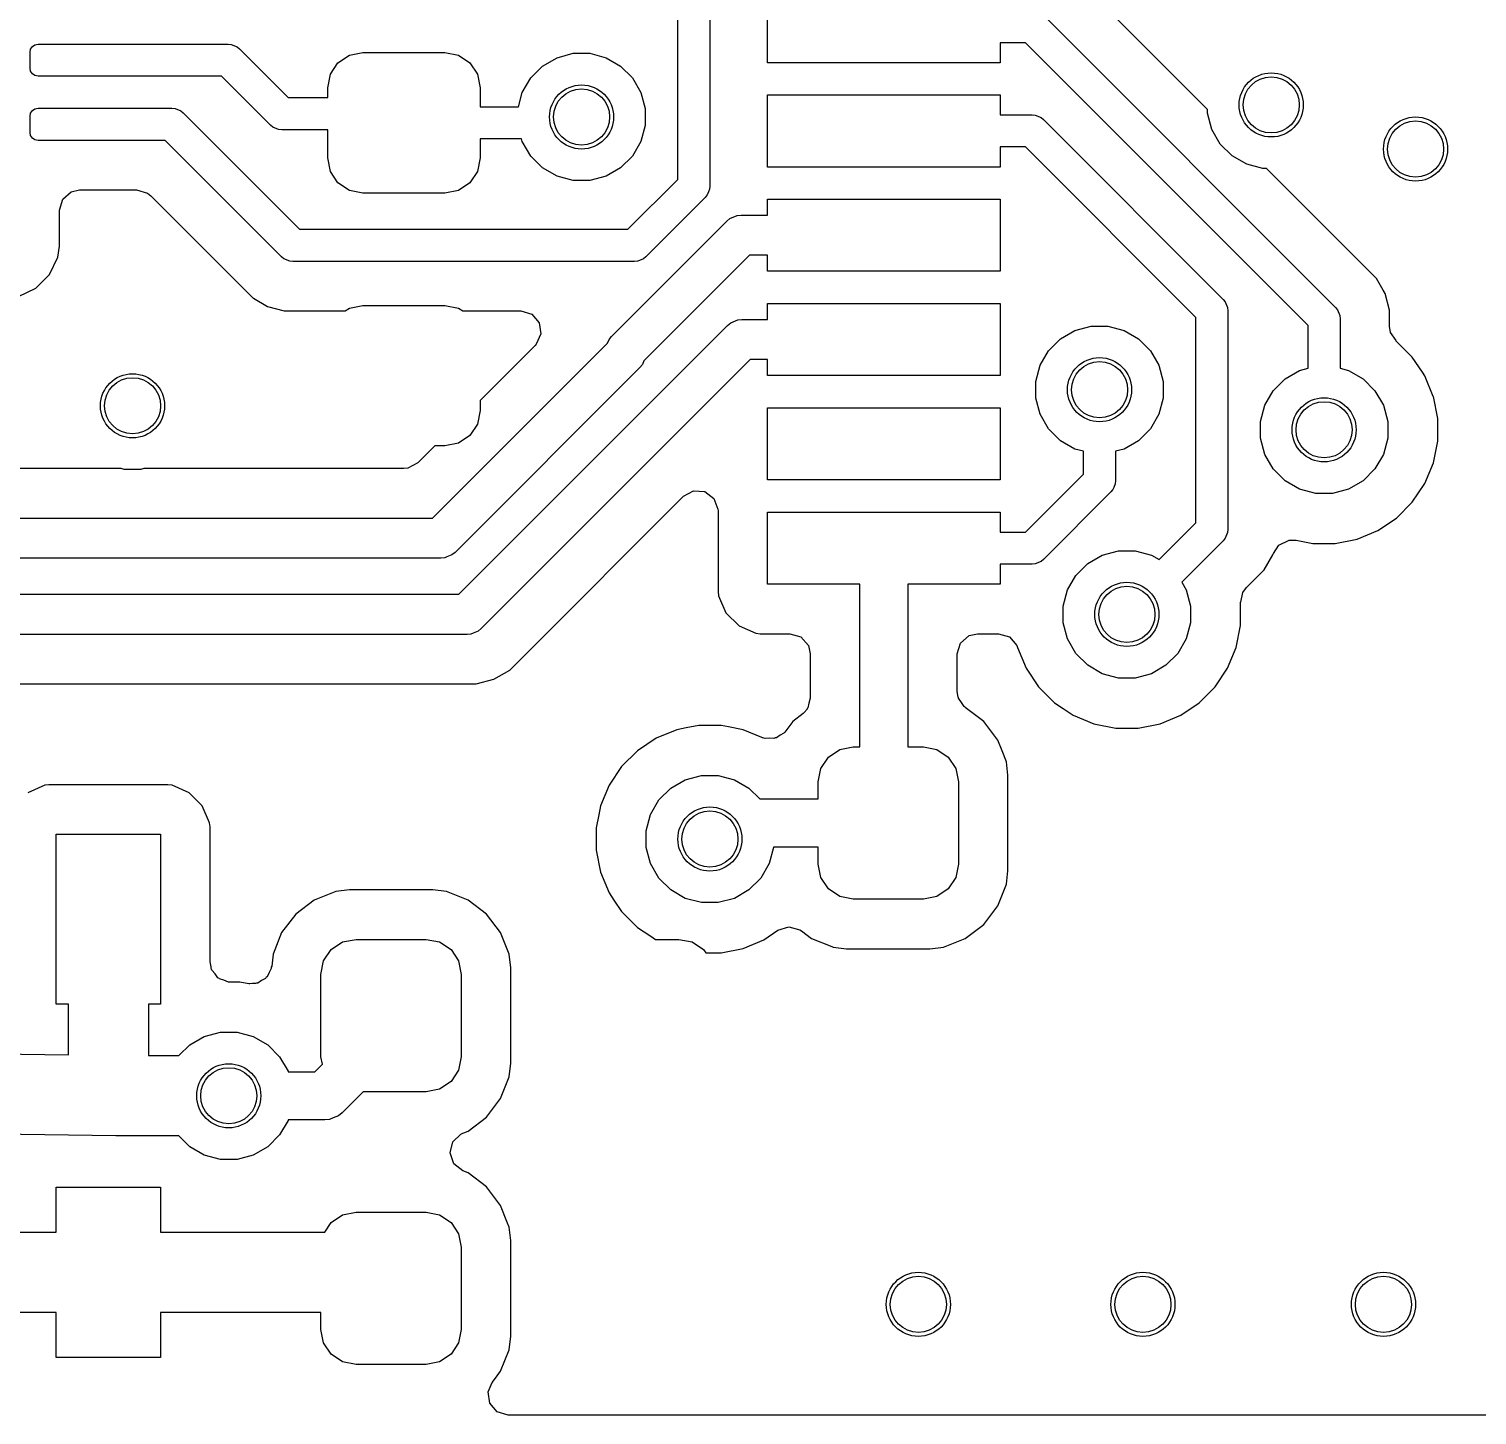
# Model space of a CAD drawing. Extents: x 5.6 to 7.02, y -4.13 to -3.58.
# Drawn here: x 6.2517 to 6.6072, y -4.1287 to -3.7886 of the extents above; entities that cross this region are included whole.
import ezdxf

# ---------------------------------------------------------------- set-up
doc = ezdxf.new("R2010")
doc.units = 0
doc.header["$MEASUREMENT"] = 0
doc.layers.add('BLACK', color=7, linetype='CONTINUOUS')

msp = doc.modelspace()

# ---------------------------------------------------------------- linework, layer by layer
at = {"layer": 'BLACK', "linetype": 'CONTINUOUS'}
for p, q in [((6.41102, -3.82555), (6.41102, -3.77268)), ((6.4189, -3.77431), (6.4189, -3.82718)), ((6.43303, -3.79693), (6.43303, -3.77921)), ((6.50078, -3.78529), (6.57245, -3.85696)), ((6.54108, -3.80841), (6.51511, -3.78244)), ((6.25258, -3.79294), (6.25322, -3.79251)), ((6.25322, -3.79251), (6.25398, -3.79236)), ((6.25398, -3.79236), (6.27169, -3.79236)), ((6.27169, -3.79236), (6.30065, -3.79236)), ((6.30065, -3.79236), (6.30142, -3.79244)), ((6.30142, -3.79244), (6.30284, -3.79303)), ((6.49636, -3.79201), (6.49012, -3.79201)), ((6.49012, -3.79201), (6.49012, -3.79693)), ((6.56573, -3.86138), (6.49636, -3.79201)), ((6.25201, -3.79433), (6.25216, -3.79358)), ((6.25201, -3.79827), (6.25201, -3.79433)), ((6.25216, -3.79358), (6.25258, -3.79294)), ((6.30284, -3.79303), (6.30343, -3.79352)), ((6.30343, -3.79352), (6.31541, -3.80549)), ((6.3276, -3.79697), (6.3304, -3.7951)), ((6.3304, -3.7951), (6.33369, -3.79445)), ((6.33369, -3.79445), (6.35387, -3.79445)), ((6.35387, -3.79445), (6.35716, -3.7951)), ((6.35716, -3.7951), (6.35996, -3.79697)), ((6.37781, -3.79774), (6.38138, -3.79569)), ((6.38138, -3.79569), (6.38535, -3.79462)), ((6.38535, -3.79462), (6.38946, -3.79462)), ((6.38946, -3.79462), (6.39343, -3.79569)), ((6.39343, -3.79569), (6.39699, -3.79774)), ((6.25216, -3.79902), (6.25201, -3.79827)), ((6.25258, -3.79966), (6.25216, -3.79902)), ((6.25322, -3.80009), (6.25258, -3.79966)), ((6.32508, -3.80306), (6.32573, -3.79977)), ((6.32573, -3.79977), (6.3276, -3.79697)), ((6.35996, -3.79697), (6.36182, -3.79977)), ((6.36182, -3.79977), (6.36248, -3.80306)), ((6.37491, -3.80065), (6.37781, -3.79774)), ((6.39699, -3.79774), (6.3999, -3.80065)), ((6.49012, -3.79693), (6.43303, -3.79693)), ((6.25398, -3.80024), (6.25322, -3.80009)), ((6.26283, -3.80024), (6.25398, -3.80024)), ((6.29902, -3.80024), (6.26283, -3.80024)), ((6.311, -3.81221), (6.29902, -3.80024)), ((6.32508, -3.80549), (6.32508, -3.80306)), ((6.36248, -3.80306), (6.36248, -3.80774)), ((6.37285, -3.80421), (6.37491, -3.80065)), ((6.3999, -3.80065), (6.40195, -3.80421)), ((6.31541, -3.80549), (6.32508, -3.80549)), ((6.37191, -3.80774), (6.37285, -3.80421)), ((6.40195, -3.80421), (6.40301, -3.80818)), ((6.43303, -3.82252), (6.43303, -3.8048)), ((6.43303, -3.8048), (6.49012, -3.8048)), ((6.49012, -3.8048), (6.49012, -3.80972)), ((6.25201, -3.81008), (6.25216, -3.80933)), ((6.25201, -3.81402), (6.25201, -3.81008)), ((6.25216, -3.80933), (6.25258, -3.80869)), ((6.25258, -3.80869), (6.25322, -3.80826)), ((6.25322, -3.80826), (6.25398, -3.80811)), ((6.25398, -3.80811), (6.27169, -3.80811)), ((6.27169, -3.80811), (6.28685, -3.80811)), ((6.28685, -3.80811), (6.28762, -3.80819)), ((6.28762, -3.80819), (6.28904, -3.80877)), ((6.28904, -3.80877), (6.28963, -3.80926)), ((6.28963, -3.80926), (6.31817, -3.8378)), ((6.36248, -3.80774), (6.37191, -3.80774)), ((6.40301, -3.80818), (6.40301, -3.81229)), ((6.49012, -3.80972), (6.49799, -3.80972)), ((6.49799, -3.80972), (6.49876, -3.8098)), ((6.49876, -3.8098), (6.50018, -3.81039)), ((6.50018, -3.81039), (6.50078, -3.81088)), ((6.54108, -3.80934), (6.54108, -3.80841)), ((6.54214, -3.81331), (6.54108, -3.80934)), ((6.25216, -3.81477), (6.25201, -3.81402)), ((6.31159, -3.8127), (6.311, -3.81221)), ((6.31301, -3.81329), (6.31159, -3.8127)), ((6.31378, -3.81337), (6.31301, -3.81329)), ((6.32508, -3.81337), (6.31378, -3.81337)), ((6.32508, -3.82029), (6.32508, -3.81337)), ((6.40301, -3.81229), (6.40195, -3.81626)), ((6.50078, -3.81088), (6.54489, -3.85499)), ((6.5442, -3.81687), (6.54214, -3.81331)), ((6.25258, -3.81541), (6.25216, -3.81477)), ((6.25322, -3.81583), (6.25258, -3.81541)), ((6.25398, -3.81598), (6.25322, -3.81583)), ((6.26283, -3.81598), (6.25398, -3.81598)), ((6.28522, -3.81598), (6.26283, -3.81598)), ((6.31375, -3.84452), (6.28522, -3.81598)), ((6.37268, -3.81561), (6.36248, -3.81561)), ((6.36248, -3.81561), (6.36248, -3.82029)), ((6.37285, -3.81626), (6.37268, -3.81561)), ((6.37491, -3.81982), (6.37285, -3.81626)), ((6.40195, -3.81626), (6.3999, -3.81982)), ((6.49636, -3.8176), (6.49012, -3.8176)), ((6.49012, -3.8176), (6.49012, -3.82252)), ((6.53817, -3.85941), (6.49636, -3.8176)), ((6.54711, -3.81978), (6.5442, -3.81687)), ((6.32573, -3.82358), (6.32508, -3.82029)), ((6.36248, -3.82029), (6.36182, -3.82358)), ((6.37781, -3.82273), (6.37491, -3.81982)), ((6.3999, -3.81982), (6.39699, -3.82273)), ((6.55067, -3.82183), (6.54711, -3.81978)), ((6.3276, -3.82638), (6.32573, -3.82358)), ((6.36182, -3.82358), (6.35996, -3.82638)), ((6.38138, -3.82479), (6.37781, -3.82273)), ((6.38535, -3.82585), (6.38138, -3.82479)), ((6.39343, -3.82479), (6.38946, -3.82585)), ((6.39699, -3.82273), (6.39343, -3.82479)), ((6.49012, -3.82252), (6.43303, -3.82252)), ((6.55464, -3.8229), (6.55067, -3.82183)), ((6.55556, -3.8229), (6.55464, -3.8229)), ((6.58254, -3.84987), (6.55556, -3.8229)), ((6.26213, -3.82858), (6.26419, -3.82813)), ((6.26419, -3.82813), (6.27813, -3.82813)), ((6.27813, -3.82813), (6.28082, -3.82892)), ((6.3304, -3.82824), (6.3276, -3.82638)), ((6.33369, -3.8289), (6.3304, -3.82824)), ((6.35716, -3.82824), (6.35387, -3.8289)), ((6.35996, -3.82638), (6.35716, -3.82824)), ((6.38946, -3.82585), (6.38535, -3.82585)), ((6.39877, -3.8378), (6.41102, -3.82555)), ((6.41882, -3.82795), (6.41856, -3.82858)), ((6.4189, -3.82718), (6.41882, -3.82795)), ((6.25923, -3.83309), (6.26002, -3.83041)), ((6.26002, -3.83041), (6.26213, -3.82858)), ((6.28082, -3.82892), (6.28164, -3.82958)), ((6.28164, -3.82958), (6.30666, -3.8546)), ((6.35387, -3.8289), (6.33369, -3.8289)), ((6.41774, -3.82996), (6.40319, -3.84452)), ((6.41823, -3.82936), (6.41774, -3.82996)), ((6.41856, -3.82858), (6.41823, -3.82936)), ((6.43303, -3.83433), (6.43303, -3.83039)), ((6.43303, -3.83039), (6.49012, -3.83039)), ((6.49012, -3.83039), (6.49012, -3.84811)), ((6.25923, -3.84193), (6.25923, -3.83309)), ((6.42307, -3.83577), (6.42382, -3.83516)), ((6.42382, -3.83516), (6.42559, -3.83443)), ((6.42559, -3.83443), (6.42655, -3.83433)), ((6.42559, -3.83443), (6.42559, -3.83443)), ((6.42655, -3.83433), (6.43303, -3.83433)), ((6.31817, -3.8378), (6.39877, -3.8378)), ((6.39475, -3.86409), (6.42307, -3.83577)), ((6.25883, -3.84467), (6.25923, -3.84193)), ((6.25676, -3.84891), (6.25883, -3.84467)), ((6.31435, -3.84501), (6.31375, -3.84452)), ((6.31577, -3.84559), (6.31435, -3.84501)), ((6.31654, -3.84567), (6.31577, -3.84559)), ((6.40041, -3.84567), (6.31654, -3.84567)), ((6.40117, -3.84559), (6.40041, -3.84567)), ((6.40259, -3.84501), (6.40117, -3.84559)), ((6.40319, -3.84452), (6.40259, -3.84501)), ((6.42859, -3.84417), (6.40267, -3.87009)), ((6.43303, -3.84417), (6.42859, -3.84417)), ((6.43303, -3.84811), (6.43303, -3.84417)), ((6.25343, -3.85224), (6.25676, -3.84891)), ((6.49012, -3.84811), (6.43303, -3.84811)), ((6.2492, -3.85431), (6.25343, -3.85224)), ((6.58418, -3.85272), (6.58254, -3.84987)), ((6.58465, -3.85354), (6.58418, -3.85272)), ((6.30666, -3.8546), (6.30666, -3.8546)), ((6.30666, -3.8546), (6.30666, -3.8546)), ((6.30666, -3.8546), (6.30684, -3.8547)), ((6.30684, -3.8547), (6.31033, -3.85672)), ((6.31033, -3.85672), (6.31442, -3.85781)), ((6.3304, -3.85711), (6.33369, -3.85646)), ((6.33369, -3.85646), (6.35387, -3.85646)), ((6.35387, -3.85646), (6.35716, -3.85711)), ((6.43303, -3.85992), (6.43303, -3.85598)), ((6.43303, -3.85598), (6.49012, -3.85598)), ((6.49012, -3.85598), (6.49012, -3.8737)), ((6.54489, -3.85499), (6.54538, -3.85559)), ((6.54538, -3.85559), (6.54597, -3.85701)), ((6.58575, -3.85763), (6.58465, -3.85354)), ((6.31442, -3.85781), (6.31865, -3.85781)), ((6.31865, -3.85781), (6.32934, -3.85781)), ((6.32934, -3.85781), (6.3304, -3.85711)), ((6.35716, -3.85711), (6.35822, -3.85781)), ((6.35822, -3.85781), (6.37251, -3.85781)), ((6.37251, -3.85781), (6.37519, -3.8586)), ((6.37519, -3.8586), (6.37702, -3.86071)), ((6.424, -3.86075), (6.42577, -3.86002)), ((6.42577, -3.86002), (6.42673, -3.85992)), ((6.42577, -3.86002), (6.42577, -3.86002)), ((6.42673, -3.85992), (6.43303, -3.85992)), ((6.53817, -3.9098), (6.53817, -3.85941)), ((6.54597, -3.85701), (6.54605, -3.85778)), ((6.54605, -3.85778), (6.54605, -3.91143)), ((6.57245, -3.85696), (6.57294, -3.85756)), ((6.57294, -3.85756), (6.57353, -3.85898)), ((6.57353, -3.85898), (6.5736, -3.85975)), ((6.5736, -3.85975), (6.5736, -3.86472)), ((6.58575, -3.86158), (6.58575, -3.85763)), ((6.58575, -3.85763), (6.58575, -3.85763)), ((6.35725, -3.92736), (6.42325, -3.86136)), ((6.37742, -3.86348), (6.37626, -3.86602)), ((6.37702, -3.86071), (6.37742, -3.86348)), ((6.42325, -3.86136), (6.424, -3.86075)), ((6.50496, -3.86467), (6.50852, -3.86262)), ((6.50852, -3.86262), (6.51249, -3.86155)), ((6.51249, -3.86155), (6.5166, -3.86155)), ((6.5166, -3.86155), (6.52058, -3.86262)), ((6.52058, -3.86262), (6.52414, -3.86467)), ((6.56573, -3.86472), (6.56573, -3.86138)), ((6.58599, -3.86311), (6.58575, -3.86158)), ((6.58734, -3.86509), (6.58599, -3.86311)), ((6.35082, -3.90866), (6.39378, -3.8657)), ((6.37602, -3.86628), (6.36248, -3.87982)), ((6.37626, -3.86602), (6.37602, -3.86628)), ((6.39378, -3.8657), (6.39414, -3.86484)), ((6.39414, -3.86484), (6.39475, -3.86409)), ((6.39414, -3.86484), (6.39414, -3.86484)), ((6.50206, -3.86758), (6.50496, -3.86467)), ((6.52414, -3.86467), (6.52704, -3.86758)), ((6.56573, -3.87188), (6.56573, -3.86472)), ((6.5736, -3.86472), (6.5736, -3.87188)), ((6.58728, -3.86515), (6.58734, -3.86509)), ((6.58745, -3.86532), (6.58728, -3.86515)), ((6.59133, -3.86921), (6.58745, -3.86532)), ((6.58745, -3.86532), (6.58745, -3.86532)), ((6.42877, -3.86976), (6.36277, -3.93576)), ((6.40232, -3.87094), (6.40171, -3.87169)), ((6.40267, -3.87009), (6.40232, -3.87094)), ((6.40232, -3.87094), (6.40232, -3.87094)), ((6.43303, -3.86976), (6.42877, -3.86976)), ((6.43303, -3.8737), (6.43303, -3.86976)), ((6.5, -3.87114), (6.50206, -3.86758)), ((6.52704, -3.86758), (6.5291, -3.87114)), ((6.5938, -3.87289), (6.59133, -3.86921)), ((6.40171, -3.87169), (6.35633, -3.91706)), ((6.49012, -3.8737), (6.43303, -3.8737)), ((6.49894, -3.87511), (6.5, -3.87114)), ((6.5291, -3.87114), (6.53016, -3.87511)), ((6.55717, -3.8774), (6.56008, -3.8745)), ((6.56008, -3.8745), (6.56364, -3.87244)), ((6.56364, -3.87244), (6.56573, -3.87188)), ((6.5736, -3.87188), (6.57569, -3.87244)), ((6.57569, -3.87244), (6.57925, -3.8745)), ((6.57925, -3.8745), (6.58216, -3.8774)), ((6.59439, -3.87378), (6.5938, -3.87289)), ((6.59647, -3.8788), (6.59439, -3.87378)), ((6.59439, -3.87378), (6.59439, -3.87378)), ((6.49894, -3.87922), (6.49894, -3.87511)), ((6.53016, -3.87511), (6.53016, -3.87922)), ((6.55512, -3.88096), (6.55717, -3.8774)), ((6.58216, -3.8774), (6.58422, -3.88096)), ((6.36248, -3.87982), (6.36248, -3.88229)), ((6.43303, -3.89929), (6.43303, -3.88157)), ((6.43303, -3.88157), (6.49012, -3.88157)), ((6.49012, -3.88157), (6.49012, -3.89929)), ((6.5, -3.88319), (6.49894, -3.87922)), ((6.53016, -3.87922), (6.5291, -3.88319)), ((6.55405, -3.88493), (6.55512, -3.88096)), ((6.58422, -3.88096), (6.58528, -3.88493)), ((6.59649, -3.87885), (6.59647, -3.8788)), ((6.59756, -3.88424), (6.59649, -3.87885)), ((6.36248, -3.88229), (6.36182, -3.88559)), ((6.50206, -3.88675), (6.5, -3.88319)), ((6.5291, -3.88319), (6.52704, -3.88675)), ((6.55405, -3.88904), (6.55405, -3.88493)), ((6.58528, -3.88493), (6.58528, -3.88904)), ((6.59756, -3.88974), (6.59756, -3.88424)), ((6.35996, -3.88838), (6.35716, -3.89025)), ((6.36182, -3.88559), (6.35996, -3.88838)), ((6.50496, -3.88966), (6.50206, -3.88675)), ((6.52704, -3.88675), (6.52414, -3.88966)), ((6.3514, -3.89091), (6.34724, -3.89506)), ((6.35387, -3.89091), (6.3514, -3.89091)), ((6.35716, -3.89025), (6.35387, -3.89091)), ((6.50852, -3.89171), (6.50496, -3.88966)), ((6.51061, -3.89227), (6.50852, -3.89171)), ((6.51061, -3.89784), (6.51061, -3.89227)), ((6.52058, -3.89171), (6.51849, -3.89227)), ((6.51849, -3.89227), (6.51849, -3.89944)), ((6.52414, -3.88966), (6.52058, -3.89171)), ((6.55512, -3.89302), (6.55405, -3.88904)), ((6.58528, -3.88904), (6.58422, -3.89302)), ((6.59649, -3.89513), (6.59756, -3.88974)), ((6.34724, -3.89506), (6.34478, -3.8964)), ((6.55717, -3.89658), (6.55512, -3.89302)), ((6.58422, -3.89302), (6.58216, -3.89658)), ((6.59439, -3.9002), (6.59649, -3.89513)), ((6.27436, -3.89652), (6.20509, -3.89652)), ((6.27511, -3.89672), (6.27436, -3.89652)), ((6.27922, -3.89672), (6.27511, -3.89672)), ((6.27997, -3.89652), (6.27922, -3.89672)), ((6.34373, -3.89652), (6.27997, -3.89652)), ((6.34478, -3.8964), (6.34373, -3.89652)), ((6.49012, -3.89929), (6.43303, -3.89929)), ((6.49636, -3.91209), (6.51061, -3.89784)), ((6.51849, -3.89947), (6.51841, -3.90023)), ((6.51849, -3.89944), (6.51849, -3.89947)), ((6.56008, -3.89948), (6.55717, -3.89658)), ((6.56364, -3.90154), (6.56008, -3.89948)), ((6.57925, -3.89948), (6.57569, -3.90154)), ((6.58216, -3.89658), (6.57925, -3.89948)), ((6.41242, -3.90329), (6.41487, -3.90195)), ((6.41487, -3.90195), (6.41766, -3.90215)), ((6.41766, -3.90215), (6.4199, -3.90383)), ((6.51733, -3.90225), (6.50078, -3.91881)), ((6.51782, -3.90165), (6.51733, -3.90225)), ((6.51805, -3.90111), (6.51782, -3.90165)), ((6.51841, -3.90023), (6.51805, -3.90111)), ((6.56761, -3.9026), (6.56364, -3.90154)), ((6.57172, -3.9026), (6.56761, -3.9026)), ((6.57569, -3.90154), (6.57172, -3.9026)), ((6.59133, -3.90477), (6.59439, -3.9002)), ((6.37336, -3.94235), (6.41242, -3.90329)), ((6.4199, -3.90383), (6.42087, -3.90645)), ((6.42087, -3.90645), (6.42089, -3.9068)), ((6.58745, -3.90866), (6.59133, -3.90477)), ((6.16606, -3.90866), (6.35082, -3.90866)), ((6.42089, -3.9068), (6.42089, -3.9267)), ((6.43303, -3.92488), (6.43303, -3.90717)), ((6.43303, -3.90717), (6.49012, -3.90717)), ((6.49012, -3.90717), (6.49012, -3.91209)), ((6.53422, -3.91375), (6.53817, -3.9098)), ((6.58288, -3.91171), (6.58745, -3.90866)), ((6.49012, -3.91209), (6.49636, -3.91209)), ((6.54538, -3.91362), (6.54489, -3.91422)), ((6.54597, -3.9122), (6.54538, -3.91362)), ((6.54605, -3.91143), (6.54597, -3.9122)), ((6.5778, -3.91381), (6.58288, -3.91171)), ((6.35633, -3.91706), (6.35559, -3.91767)), ((6.51523, -3.91773), (6.5192, -3.91667)), ((6.5192, -3.91667), (6.52332, -3.91667)), ((6.52332, -3.91667), (6.52729, -3.91773)), ((6.52916, -3.91882), (6.53422, -3.91375)), ((6.54489, -3.91422), (6.53979, -3.91932)), ((6.55727, -3.91736), (6.55855, -3.91527)), ((6.55855, -3.91527), (6.56106, -3.91405)), ((6.56106, -3.91405), (6.56285, -3.91407)), ((6.56285, -3.91407), (6.56692, -3.91488)), ((6.56692, -3.91488), (6.56692, -3.91488)), ((6.56692, -3.91488), (6.57242, -3.91488)), ((6.57242, -3.91488), (6.5778, -3.91381)), ((6.57242, -3.91488), (6.57242, -3.91488)), ((6.35285, -3.9185), (6.16402, -3.9185)), ((6.35381, -3.91841), (6.35285, -3.9185)), ((6.35433, -3.91819), (6.35381, -3.91841)), ((6.35381, -3.91841), (6.35381, -3.91841)), ((6.35559, -3.91767), (6.35433, -3.91819)), ((6.35559, -3.91767), (6.35559, -3.91767)), ((6.49799, -3.91996), (6.49012, -3.91996)), ((6.49012, -3.91996), (6.49012, -3.92488)), ((6.49876, -3.91988), (6.49799, -3.91996)), ((6.50018, -3.9193), (6.49876, -3.91988)), ((6.50078, -3.91881), (6.50018, -3.9193)), ((6.50877, -3.9227), (6.51167, -3.91979)), ((6.51167, -3.91979), (6.51523, -3.91773)), ((6.52729, -3.91773), (6.52916, -3.91882)), ((6.53979, -3.91932), (6.53473, -3.92438)), ((6.55498, -3.92131), (6.5571, -3.91764)), ((6.5571, -3.91764), (6.55722, -3.91734)), ((6.5571, -3.91764), (6.5571, -3.91764)), ((6.5571, -3.91764), (6.5571, -3.91764)), ((6.55722, -3.91734), (6.55727, -3.91736)), ((6.50671, -3.92626), (6.50877, -3.9227)), ((6.53473, -3.92438), (6.53581, -3.92626)), ((6.5506, -3.92569), (6.55498, -3.92131)), ((6.1597, -3.92736), (6.35725, -3.92736)), ((6.42089, -3.9267), (6.421, -3.92771)), ((6.421, -3.92771), (6.421, -3.92771)), ((6.421, -3.92771), (6.42284, -3.93186)), ((6.45567, -3.92488), (6.43303, -3.92488)), ((6.45567, -3.96476), (6.45567, -3.92488)), ((6.49012, -3.92488), (6.46748, -3.92488)), ((6.46748, -3.92488), (6.46748, -3.96476)), ((6.50565, -3.93023), (6.50671, -3.92626)), ((6.53581, -3.92626), (6.53687, -3.93023)), ((6.54924, -3.92929), (6.54969, -3.92694)), ((6.54969, -3.92694), (6.5506, -3.92569)), ((6.50565, -3.93434), (6.50565, -3.93023)), ((6.53687, -3.93023), (6.53687, -3.93434)), ((6.54915, -3.92954), (6.54915, -3.92929)), ((6.54915, -3.92929), (6.54924, -3.92929)), ((6.54915, -3.93503), (6.54915, -3.92954)), ((6.42284, -3.93186), (6.42284, -3.93186)), ((6.42284, -3.93186), (6.42605, -3.93508)), ((6.42605, -3.93508), (6.42605, -3.93508)), ((6.50671, -3.93831), (6.50565, -3.93434)), ((6.53687, -3.93434), (6.53581, -3.93831)), ((6.54808, -3.94042), (6.54915, -3.93503)), ((6.35929, -3.9372), (6.15766, -3.9372)), ((6.36025, -3.93711), (6.35929, -3.9372)), ((6.36077, -3.93689), (6.36025, -3.93711)), ((6.36025, -3.93711), (6.36025, -3.93711)), ((6.36203, -3.93638), (6.36077, -3.93689)), ((6.36277, -3.93576), (6.36203, -3.93638)), ((6.36203, -3.93638), (6.36203, -3.93638)), ((6.42605, -3.93508), (6.42605, -3.93508)), ((6.42605, -3.93508), (6.4302, -3.93691)), ((6.4302, -3.93691), (6.43122, -3.93703)), ((6.43122, -3.93703), (6.43122, -3.93703)), ((6.43122, -3.93703), (6.43122, -3.93703)), ((6.43122, -3.93703), (6.43856, -3.93703)), ((6.43856, -3.93703), (6.44124, -3.93782)), ((6.44124, -3.93782), (6.44308, -3.93993)), ((6.48041, -3.93931), (6.48253, -3.93748)), ((6.48253, -3.93748), (6.48459, -3.93703)), ((6.48459, -3.93703), (6.48973, -3.93703)), ((6.48973, -3.93703), (6.49241, -3.93782)), ((6.49241, -3.93782), (6.49424, -3.93993)), ((6.50877, -3.94187), (6.50671, -3.93831)), ((6.53581, -3.93831), (6.53375, -3.94187)), ((6.44308, -3.93993), (6.44352, -3.94199)), ((6.44352, -3.94199), (6.44352, -3.95287)), ((6.47963, -3.94199), (6.48041, -3.93931)), ((6.47963, -3.95117), (6.47963, -3.94199)), ((6.49424, -3.93993), (6.49434, -3.9402)), ((6.49434, -3.9402), (6.49434, -3.94019)), ((6.49434, -3.94019), (6.49444, -3.94042)), ((6.49444, -3.94042), (6.49444, -3.94042)), ((6.49444, -3.94042), (6.49654, -3.9455)), ((6.51167, -3.94478), (6.50877, -3.94187)), ((6.53375, -3.94187), (6.53085, -3.94478)), ((6.54598, -3.9455), (6.54808, -3.94042)), ((6.36977, -3.94594), (6.37295, -3.94276)), ((6.37295, -3.94276), (6.37336, -3.94235)), ((6.37336, -3.94235), (6.37336, -3.94235)), ((6.49654, -3.9455), (6.49959, -3.95006)), ((6.51523, -3.94683), (6.51167, -3.94478)), ((6.53085, -3.94478), (6.52729, -3.94683)), ((6.54293, -3.95006), (6.54598, -3.9455)), ((6.36154, -3.94935), (6.36588, -3.94819)), ((6.36588, -3.94819), (6.36977, -3.94594)), ((6.5192, -3.9479), (6.51523, -3.94683)), ((6.52332, -3.9479), (6.5192, -3.9479)), ((6.52729, -3.94683), (6.52332, -3.9479)), ((6.15542, -3.94935), (6.36154, -3.94935)), ((6.36154, -3.94935), (6.36154, -3.94935)), ((6.47983, -3.95257), (6.47963, -3.95117)), ((6.47989, -3.95267), (6.47983, -3.95257)), ((6.47993, -3.95287), (6.47989, -3.95267)), ((6.49959, -3.95006), (6.50348, -3.95395)), ((6.53904, -3.95395), (6.54293, -3.95006)), ((6.44207, -3.95637), (6.44183, -3.95662)), ((6.44274, -3.95555), (6.44207, -3.95637)), ((6.44278, -3.9554), (6.44274, -3.95555)), ((6.44292, -3.95524), (6.44278, -3.9554)), ((6.44318, -3.95404), (6.44292, -3.95524)), ((6.44352, -3.95287), (6.44318, -3.95404)), ((6.48067, -3.95387), (6.47993, -3.95287)), ((6.48134, -3.95492), (6.48067, -3.95387)), ((6.48149, -3.95499), (6.48134, -3.95492)), ((6.48159, -3.95512), (6.48149, -3.95499)), ((6.48613, -3.95856), (6.48159, -3.95512)), ((6.50348, -3.95395), (6.50566, -3.9554)), ((6.50566, -3.9554), (6.50805, -3.957)), ((6.53447, -3.957), (6.53904, -3.95395)), ((6.41615, -3.95951), (6.41305, -3.96012)), ((6.42164, -3.95951), (6.41615, -3.95951)), ((6.41615, -3.95951), (6.41615, -3.95951)), ((6.42348, -3.95987), (6.42164, -3.95951)), ((6.42164, -3.95951), (6.42164, -3.95951)), ((6.42703, -3.96058), (6.42348, -3.95987)), ((6.43927, -3.95856), (6.43729, -3.96117)), ((6.44183, -3.95662), (6.43927, -3.95856)), ((6.48957, -3.96311), (6.48613, -3.95856)), ((6.50805, -3.957), (6.50805, -3.957)), ((6.50805, -3.957), (6.51312, -3.95911)), ((6.51312, -3.95911), (6.51312, -3.95911)), ((6.51312, -3.95911), (6.51312, -3.95911)), ((6.51312, -3.95911), (6.51851, -3.96018)), ((6.52401, -3.96018), (6.5294, -3.95911)), ((6.5294, -3.95911), (6.53447, -3.957)), ((6.40569, -3.96268), (6.40112, -3.96574)), ((6.41076, -3.96058), (6.40569, -3.96268)), ((6.40569, -3.96268), (6.40569, -3.96268)), ((6.41305, -3.96012), (6.41076, -3.96058)), ((6.41076, -3.96058), (6.41076, -3.96058)), ((6.41076, -3.96058), (6.41076, -3.96058)), ((6.43164, -3.96249), (6.42703, -3.96058)), ((6.42703, -3.96058), (6.42703, -3.96058)), ((6.42703, -3.96058), (6.42703, -3.96058)), ((6.43178, -3.96253), (6.43164, -3.96249)), ((6.43181, -3.96256), (6.43178, -3.96253)), ((6.43186, -3.96256), (6.43181, -3.96256)), ((6.43245, -3.96275), (6.43186, -3.96256)), ((6.43353, -3.96268), (6.43245, -3.96275)), ((6.4346, -3.96275), (6.43353, -3.96268)), ((6.4349, -3.96259), (6.4346, -3.96275)), ((6.43524, -3.96256), (6.4349, -3.96259)), ((6.43611, -3.96192), (6.43524, -3.96256)), ((6.43705, -3.96141), (6.43611, -3.96192)), ((6.43729, -3.96117), (6.43705, -3.96141)), ((6.49061, -3.96574), (6.48957, -3.96311)), ((6.48957, -3.96311), (6.48957, -3.96311)), ((6.51851, -3.96018), (6.51851, -3.96018)), ((6.51851, -3.96018), (6.52401, -3.96018)), ((6.52401, -3.96018), (6.52401, -3.96018)), ((6.40112, -3.96574), (6.39723, -3.96962)), ((6.40112, -3.96574), (6.40112, -3.96574)), ((6.44799, -3.96729), (6.45079, -3.96542)), ((6.45079, -3.96542), (6.45408, -3.96476)), ((6.45408, -3.96476), (6.45567, -3.96476)), ((6.46748, -3.96476), (6.47131, -3.96476)), ((6.47131, -3.96476), (6.4746, -3.96542)), ((6.4746, -3.96542), (6.4774, -3.96729)), ((6.49167, -3.96842), (6.49061, -3.96574)), ((6.39723, -3.96962), (6.39418, -3.97419)), ((6.39723, -3.96962), (6.39723, -3.96962)), ((6.44547, -3.97338), (6.44613, -3.97008)), ((6.44613, -3.97008), (6.44799, -3.96729)), ((6.4774, -3.96729), (6.47927, -3.97008)), ((6.47927, -3.97008), (6.47992, -3.97338)), ((6.49207, -3.97175), (6.49167, -3.96842)), ((6.25665, -3.97407), (6.25564, -3.97419)), ((6.28587, -3.97407), (6.25665, -3.97407)), ((6.25665, -3.97407), (6.25665, -3.97407)), ((6.28688, -3.97419), (6.28587, -3.97407)), ((6.28587, -3.97407), (6.28587, -3.97407)), ((6.40931, -3.97491), (6.41287, -3.97285)), ((6.41287, -3.97285), (6.41684, -3.97179)), ((6.41684, -3.97179), (6.42095, -3.97179)), ((6.42095, -3.97179), (6.42492, -3.97285)), ((6.42492, -3.97285), (6.42848, -3.97491)), ((6.44547, -3.97756), (6.44547, -3.97338)), ((6.47992, -3.97338), (6.47992, -3.99355)), ((6.49207, -3.99518), (6.49207, -3.97175)), ((6.25564, -3.97419), (6.25148, -3.97603)), ((6.25564, -3.97419), (6.25564, -3.97419)), ((6.29104, -3.97603), (6.28688, -3.97419)), ((6.28688, -3.97419), (6.28688, -3.97419)), ((6.29425, -3.97924), (6.29104, -3.97603)), ((6.29104, -3.97603), (6.29104, -3.97603)), ((6.39418, -3.97419), (6.39208, -3.97926)), ((6.39418, -3.97419), (6.39418, -3.97419)), ((6.4064, -3.97781), (6.40931, -3.97491)), ((6.42848, -3.97491), (6.43114, -3.97756)), ((6.43114, -3.97756), (6.44547, -3.97756)), ((6.29608, -3.98339), (6.29425, -3.97924)), ((6.29425, -3.97924), (6.29425, -3.97924)), ((6.29425, -3.97924), (6.29425, -3.97924)), ((6.39208, -3.97927), (6.39164, -3.98146)), ((6.39208, -3.97926), (6.39208, -3.97927)), ((6.39208, -3.97927), (6.39208, -3.97927)), ((6.40435, -3.98138), (6.4064, -3.97781)), ((6.2962, -3.98441), (6.29608, -3.98339)), ((6.2962, -4.01754), (6.2962, -3.98441)), ((6.2962, -3.98441), (6.2962, -3.98441)), ((6.39164, -3.98146), (6.391, -3.98465)), ((6.391, -3.98465), (6.391, -3.98465)), ((6.391, -3.98465), (6.391, -3.99015)), ((6.40328, -3.98535), (6.40435, -3.98138)), ((6.25846, -4.02795), (6.25846, -3.98622)), ((6.25846, -3.98622), (6.28406, -3.98622)), ((6.28406, -3.98622), (6.28406, -4.02795)), ((6.40328, -3.98946), (6.40328, -3.98535)), ((6.391, -3.99015), (6.39208, -3.99554)), ((6.40435, -3.99343), (6.40328, -3.98946)), ((6.43451, -3.98946), (6.43345, -3.99343)), ((6.44547, -3.98937), (6.43451, -3.98937)), ((6.43451, -3.98937), (6.43451, -3.98946)), ((6.44547, -3.99355), (6.44547, -3.98937)), ((6.4064, -3.99699), (6.40435, -3.99343)), ((6.43345, -3.99343), (6.43139, -3.99699)), ((6.44613, -3.99685), (6.44547, -3.99355)), ((6.47992, -3.99355), (6.47927, -3.99685)), ((6.49167, -3.99851), (6.49207, -3.99518)), ((6.39208, -3.99554), (6.39208, -3.99554)), ((6.39208, -3.99554), (6.39208, -3.99554)), ((6.39208, -3.99554), (6.39418, -4.00061)), ((6.40931, -3.9999), (6.4064, -3.99699)), ((6.43139, -3.99699), (6.42848, -3.9999)), ((6.44799, -3.99964), (6.44613, -3.99685)), ((6.47927, -3.99685), (6.4774, -3.99964)), ((6.48957, -4.00382), (6.49167, -3.99851)), ((6.32177, -4.00236), (6.31722, -4.0058)), ((6.32708, -4.00026), (6.32177, -4.00236)), ((6.32177, -4.00236), (6.32177, -4.00236)), ((6.33041, -3.99986), (6.32708, -4.00026)), ((6.32708, -4.00026), (6.32708, -4.00026)), ((6.35089, -3.99986), (6.33041, -3.99986)), ((6.33041, -3.99986), (6.33041, -3.99986)), ((6.35422, -4.00026), (6.35089, -3.99986)), ((6.35089, -3.99986), (6.35089, -3.99986)), ((6.35953, -4.00236), (6.35422, -4.00026)), ((6.35422, -4.00026), (6.35422, -4.00026)), ((6.36408, -4.0058), (6.35953, -4.00236)), ((6.35953, -4.00236), (6.35953, -4.00236)), ((6.39418, -4.00061), (6.39418, -4.00061)), ((6.39418, -4.00061), (6.39534, -4.00236)), ((6.39534, -4.00236), (6.39723, -4.00518)), ((6.41287, -4.00195), (6.40931, -3.9999)), ((6.41684, -4.00301), (6.41287, -4.00195)), ((6.42492, -4.00195), (6.42095, -4.00301)), ((6.42848, -3.9999), (6.42492, -4.00195)), ((6.45079, -4.00151), (6.44799, -3.99964)), ((6.45408, -4.00217), (6.45079, -4.00151)), ((6.47131, -4.00217), (6.45408, -4.00217)), ((6.4746, -4.00151), (6.47131, -4.00217)), ((6.4774, -3.99964), (6.4746, -4.00151)), ((6.31722, -4.0058), (6.31377, -4.01035)), ((6.36753, -4.01035), (6.36408, -4.0058)), ((6.39723, -4.00518), (6.40112, -4.00907)), ((6.42095, -4.00301), (6.41684, -4.00301)), ((6.48613, -4.00837), (6.48957, -4.00382)), ((6.40112, -4.00907), (6.40437, -4.01124)), ((6.43561, -4.00978), (6.43827, -4.00895)), ((6.43827, -4.00895), (6.44097, -4.00969)), ((6.44097, -4.00969), (6.44136, -4.00996)), ((6.48158, -4.01182), (6.48613, -4.00837)), ((6.31377, -4.01035), (6.31168, -4.01566)), ((6.31377, -4.01035), (6.31377, -4.01035)), ((6.32595, -4.01453), (6.32874, -4.01266)), ((6.32874, -4.01266), (6.33204, -4.01201)), ((6.33204, -4.01201), (6.34926, -4.01201)), ((6.34926, -4.01201), (6.35256, -4.01266)), ((6.35256, -4.01266), (6.35535, -4.01453)), ((6.3696, -4.01562), (6.36753, -4.01035)), ((6.36753, -4.01035), (6.36753, -4.01035)), ((6.40437, -4.01124), (6.40552, -4.01201)), ((6.40552, -4.01201), (6.41127, -4.01201)), ((6.41127, -4.01201), (6.41457, -4.01266)), ((6.41457, -4.01266), (6.41736, -4.01453)), ((6.42703, -4.01422), (6.43211, -4.01212)), ((6.43211, -4.01212), (6.43561, -4.00978)), ((6.44136, -4.00996), (6.44382, -4.01182)), ((6.44382, -4.01182), (6.44382, -4.01182)), ((6.44382, -4.01182), (6.44883, -4.01379)), ((6.47627, -4.01391), (6.48158, -4.01182)), ((6.31168, -4.01566), (6.31133, -4.0186)), ((6.31168, -4.01566), (6.31168, -4.01566)), ((6.32408, -4.01732), (6.32595, -4.01453)), ((6.35535, -4.01453), (6.35722, -4.01732)), ((6.36962, -4.01566), (6.3696, -4.01562)), ((6.37002, -4.01899), (6.36962, -4.01566)), ((6.41736, -4.01453), (6.41787, -4.0153)), ((6.41787, -4.0153), (6.42164, -4.0153)), ((6.42164, -4.0153), (6.42703, -4.01422)), ((6.42164, -4.0153), (6.42164, -4.0153)), ((6.44883, -4.01379), (6.44912, -4.01391)), ((6.44912, -4.01391), (6.45246, -4.01431)), ((6.45246, -4.01431), (6.45246, -4.01431)), ((6.45246, -4.01431), (6.47293, -4.01431)), ((6.47293, -4.01431), (6.47627, -4.01391)), ((6.47293, -4.01431), (6.47293, -4.01431)), ((6.29646, -4.01872), (6.2962, -4.01754)), ((6.29648, -4.01919), (6.29646, -4.01872)), ((6.29659, -4.01934), (6.29648, -4.01919)), ((6.29665, -4.0196), (6.29659, -4.01934)), ((6.29742, -4.02049), (6.29665, -4.0196)), ((6.31067, -4.02014), (6.31022, -4.02117)), ((6.31123, -4.01916), (6.31067, -4.02014)), ((6.31133, -4.0186), (6.31121, -4.01887)), ((6.31121, -4.01887), (6.31123, -4.01916)), ((6.32343, -4.02062), (6.32408, -4.01732)), ((6.35722, -4.01732), (6.35787, -4.02062)), ((6.37002, -4.04242), (6.37002, -4.01899)), ((6.29812, -4.02145), (6.29742, -4.02049)), ((6.29833, -4.02154), (6.29812, -4.02145)), ((6.29848, -4.02171), (6.29833, -4.02154)), ((6.29961, -4.02205), (6.29848, -4.02171)), ((6.30072, -4.02248), (6.29961, -4.02205)), ((6.30094, -4.0225), (6.30072, -4.02248)), ((6.30353, -4.0225), (6.30094, -4.0225)), ((6.30569, -4.02293), (6.30353, -4.0225)), ((6.30596, -4.02295), (6.30569, -4.02293)), ((6.30664, -4.02288), (6.30596, -4.02295)), ((6.30737, -4.02288), (6.30664, -4.02288)), ((6.30756, -4.02278), (6.30737, -4.02288)), ((6.30791, -4.02274), (6.30756, -4.02278)), ((6.30884, -4.02211), (6.30791, -4.02274)), ((6.30984, -4.02158), (6.30884, -4.02211)), ((6.30999, -4.02133), (6.30984, -4.02158)), ((6.31022, -4.02117), (6.30999, -4.02133)), ((6.32343, -4.0408), (6.32343, -4.02062)), ((6.35787, -4.02062), (6.35787, -4.0408)), ((6.26142, -4.02795), (6.25846, -4.02795)), ((6.26142, -4.04037), (6.26142, -4.02795)), ((6.28406, -4.02795), (6.2811, -4.02795)), ((6.2811, -4.02795), (6.2811, -4.04055)), ((6.28855, -4.04055), (6.2912, -4.0379)), ((6.2912, -4.0379), (6.29476, -4.03584)), ((6.29476, -4.03584), (6.29873, -4.03478)), ((6.29873, -4.03478), (6.30284, -4.03478)), ((6.30284, -4.03478), (6.30681, -4.03584)), ((6.30681, -4.03584), (6.31037, -4.0379)), ((6.31037, -4.0379), (6.31328, -4.04081)), ((6.20691, -4.03956), (6.26142, -4.04037)), ((6.2811, -4.04055), (6.28855, -4.04055)), ((6.31328, -4.04081), (6.31534, -4.04437)), ((6.32379, -4.04266), (6.32343, -4.0408)), ((6.35787, -4.0408), (6.35722, -4.04409)), ((6.31534, -4.04437), (6.31537, -4.04449)), ((6.31537, -4.04449), (6.32196, -4.04449)), ((6.32196, -4.04449), (6.32379, -4.04266)), ((6.35722, -4.04409), (6.35535, -4.04689)), ((6.36962, -4.04576), (6.37002, -4.04242)), ((6.35256, -4.04875), (6.34926, -4.04941)), ((6.35535, -4.04689), (6.35256, -4.04875)), ((6.36753, -4.05107), (6.36962, -4.04576)), ((6.33375, -4.04941), (6.32859, -4.05457)), ((6.34926, -4.04941), (6.33375, -4.04941)), ((6.36408, -4.05561), (6.36753, -4.05107)), ((6.32644, -4.05582), (6.32556, -4.05619)), ((6.32769, -4.0553), (6.32644, -4.05582)), ((6.32859, -4.05457), (6.32769, -4.0553)), ((6.35953, -4.05906), (6.36408, -4.05561)), ((6.27308, -4.06024), (6.20654, -4.05924)), ((6.31534, -4.05642), (6.31328, -4.05998)), ((6.31537, -4.0563), (6.31534, -4.05642)), ((6.32441, -4.0563), (6.31537, -4.0563)), ((6.32556, -4.05619), (6.32441, -4.0563)), ((6.35827, -4.05956), (6.35853, -4.05946)), ((6.35853, -4.05946), (6.35953, -4.05906)), ((6.27315, -4.06023), (6.27308, -4.06024)), ((6.27323, -4.06024), (6.27315, -4.06023)), ((6.28855, -4.06024), (6.27323, -4.06024)), ((6.2912, -4.06289), (6.28855, -4.06024)), ((6.29476, -4.06494), (6.2912, -4.06289)), ((6.31037, -4.06289), (6.30681, -4.06494)), ((6.31328, -4.05998), (6.31037, -4.06289)), ((6.35514, -4.06443), (6.35578, -4.06172)), ((6.35578, -4.06172), (6.35779, -4.05978)), ((6.35779, -4.05978), (6.35827, -4.05956)), ((6.29873, -4.06601), (6.29476, -4.06494)), ((6.30284, -4.06601), (6.29873, -4.06601)), ((6.30681, -4.06494), (6.30284, -4.06601)), ((6.35606, -4.06707), (6.35514, -4.06443)), ((6.35827, -4.06879), (6.35606, -4.06707)), ((6.35953, -4.06929), (6.35827, -4.06879)), ((6.36408, -4.07273), (6.35953, -4.06929)), ((6.35953, -4.06929), (6.35953, -4.06929)), ((6.25846, -4.08386), (6.25846, -4.07283)), ((6.25846, -4.07283), (6.28406, -4.07283)), ((6.28406, -4.07283), (6.28406, -4.08386)), ((6.36753, -4.07728), (6.36408, -4.07273)), ((6.32595, -4.08146), (6.32874, -4.07959)), ((6.32874, -4.07959), (6.33204, -4.07894)), ((6.33204, -4.07894), (6.34926, -4.07894)), ((6.34926, -4.07894), (6.35256, -4.07959)), ((6.35256, -4.07959), (6.35535, -4.08146)), ((6.36925, -4.08164), (6.36753, -4.07728)), ((6.36753, -4.07728), (6.36753, -4.07728)), ((6.2461, -4.08386), (6.25846, -4.08386)), ((6.28406, -4.08386), (6.32434, -4.08386)), ((6.32434, -4.08386), (6.32595, -4.08146)), ((6.35535, -4.08146), (6.35722, -4.08425)), ((6.35722, -4.08425), (6.35787, -4.08755)), ((6.36962, -4.08259), (6.36925, -4.08164)), ((6.37002, -4.08592), (6.36962, -4.08259)), ((6.35787, -4.08755), (6.35787, -4.10773)), ((6.37002, -4.10935), (6.37002, -4.08592)), ((6.25846, -4.10354), (6.2461, -4.10354)), ((6.25846, -4.11457), (6.25846, -4.10354)), ((6.32343, -4.10354), (6.28406, -4.10354)), ((6.28406, -4.10354), (6.28406, -4.11457)), ((6.32343, -4.10773), (6.32343, -4.10354)), ((6.32408, -4.11102), (6.32343, -4.10773)), ((6.35787, -4.10773), (6.35722, -4.11102)), ((6.32595, -4.11382), (6.32408, -4.11102)), ((6.35722, -4.11102), (6.35535, -4.11382)), ((6.36753, -4.118), (6.36962, -4.11269)), ((6.36962, -4.11269), (6.37002, -4.10935)), ((6.28406, -4.11457), (6.25846, -4.11457)), ((6.32874, -4.11568), (6.32595, -4.11382)), ((6.33204, -4.11634), (6.32874, -4.11568)), ((6.34926, -4.11634), (6.33204, -4.11634)), ((6.35256, -4.11568), (6.34926, -4.11634)), ((6.35535, -4.11382), (6.35256, -4.11568)), ((6.36543, -4.12076), (6.36625, -4.11968)), ((6.36625, -4.11968), (6.36753, -4.118)), ((6.36447, -4.12305), (6.36543, -4.12076)), ((6.36487, -4.12582), (6.36447, -4.12305)), ((6.3667, -4.12793), (6.36487, -4.12582)), ((6.36938, -4.12872), (6.3667, -4.12793)), ((7.01195, -4.12872), (6.36938, -4.12872))]:
    msp.add_line(p, q, dxfattribs=at)
at = {"layer": 'BLACK'}
for centre in [(6.55669, -3.80728), (6.3874, -3.81024), (6.59213, -3.81811), (6.51455, -3.87716), (6.27717, -3.8811), (6.56967, -3.88699), (6.52126, -3.93228), (6.4189, -3.9874), (6.30079, -4.05039), (6.47008, -4.10157), (6.5252, -4.10157), (6.58425, -4.10157)]:
    msp.add_circle(centre, 0.00787, dxfattribs=at)
at = {"layer": 'WHITE'}
for centre in [(6.3874, -3.81024), (6.55669, -3.80728), (6.59213, -3.81811), (6.51455, -3.87716), (6.27717, -3.8811), (6.56967, -3.88699), (6.52126, -3.93228), (6.4189, -3.9874), (6.30079, -4.05039), (6.47008, -4.10157), (6.5252, -4.10157), (6.58425, -4.10157)]:
    msp.add_circle(centre, 0.00689, dxfattribs=at)

doc.saveas('drawing.dxf')
